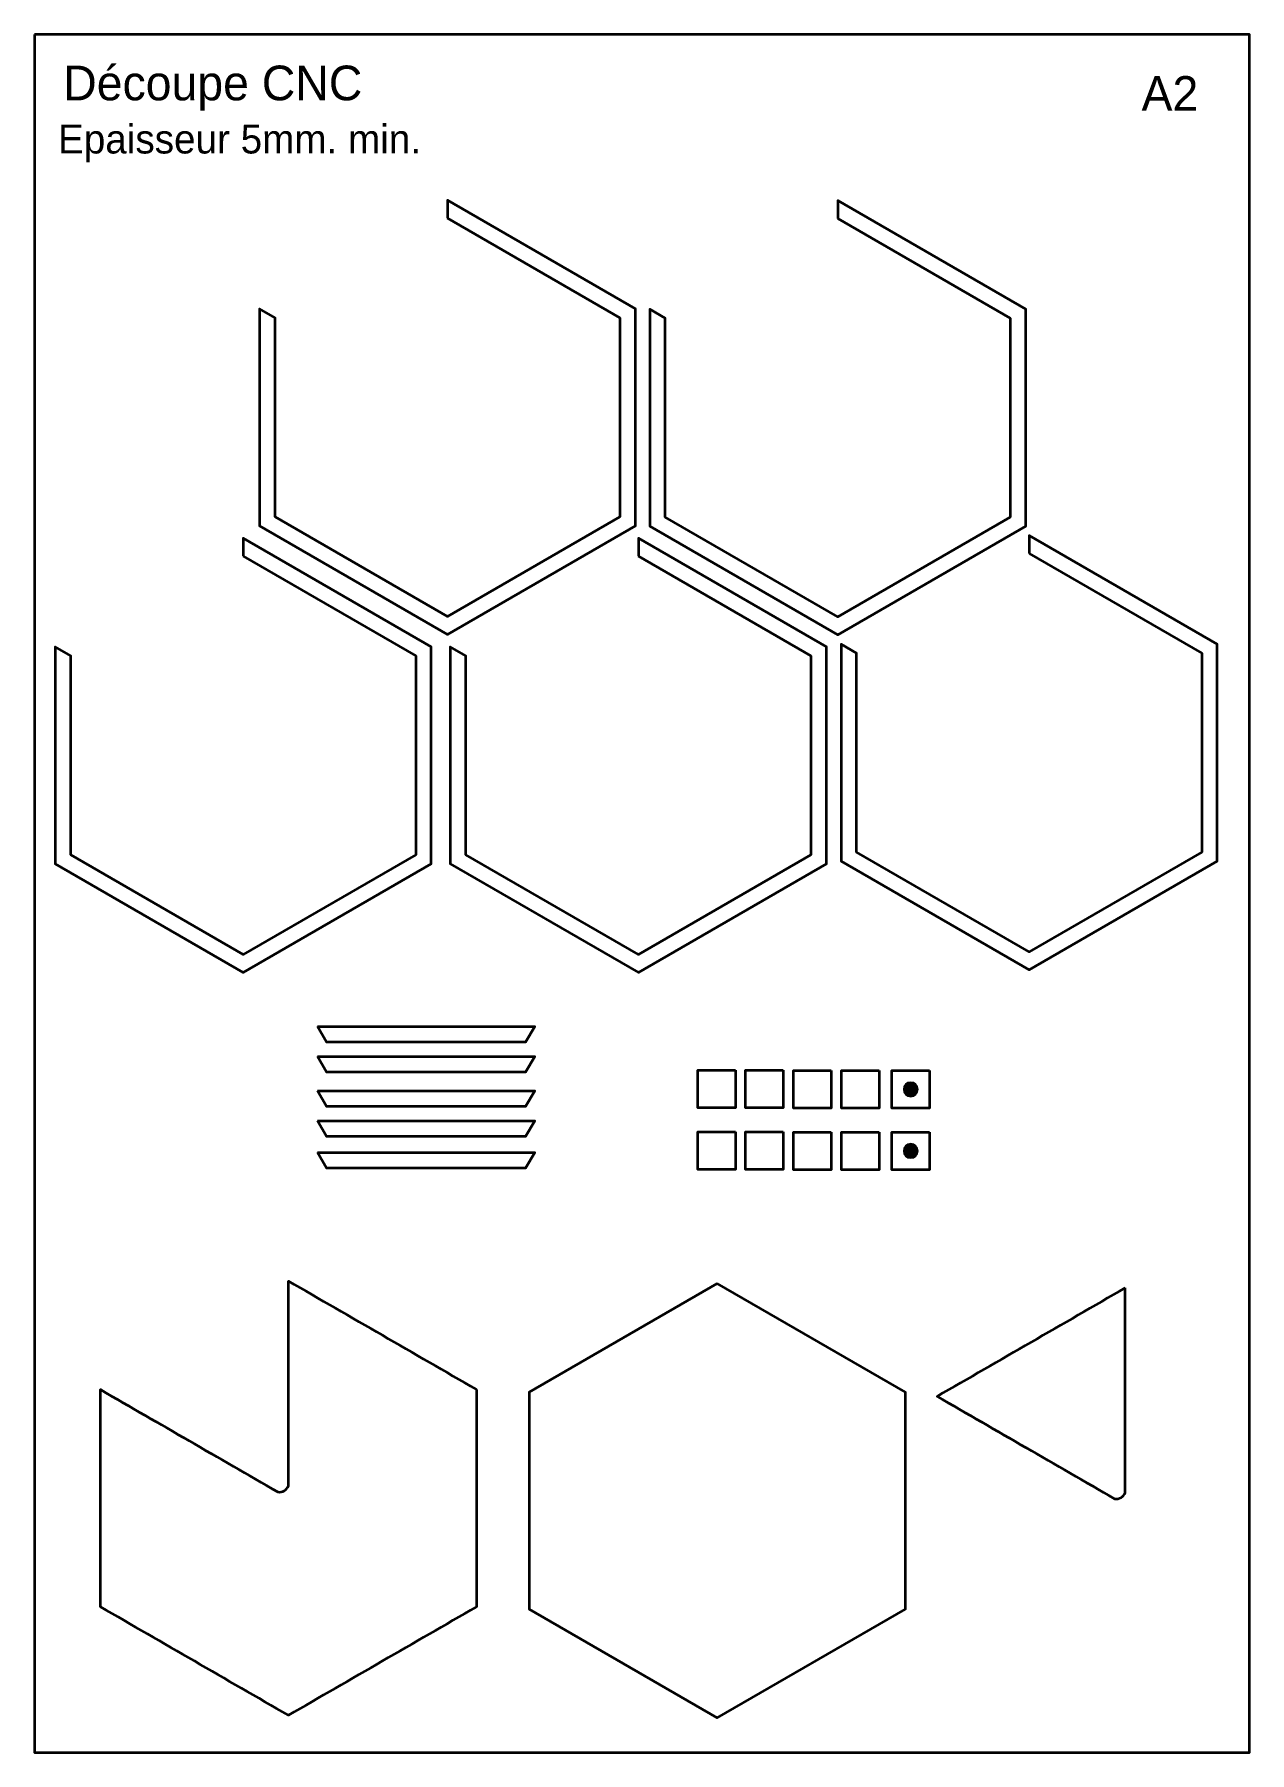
# Model space of a CAD drawing. Header units: inches. Extents: x 1411 to 2602, y 1238 to 2922.
import ezdxf

# ---------------------------------------------------------------- set-up
doc = ezdxf.new("R2010")
doc.units = ezdxf.units.IN
doc.header["$MEASUREMENT"] = 0
doc.layers.add('Default', color=7, linetype='Continuous')

msp = doc.modelspace()

# ---------------------------------------------------------------- hatches: boundary and pattern name
at = {"layer": 'Default', "true_color": 0xff0000}
h = msp.add_hatch(color=1, dxfattribs=at)
h.dxf.hatch_style = 2
edge = h.paths.add_edge_path()
edge.add_spline(control_points=[(2269.6, 1895.3), (2273.6, 1895.3), (2276.8, 1892.1), (2276.8, 1888.1), (2276.8, 1884.1), (2273.6, 1880.9), (2269.6, 1880.9), (2265.6, 1880.9), (2262.4, 1884.1), (2262.4, 1888.1), (2262.4, 1892.1), (2265.6, 1895.3), (2269.6, 1895.3)], knot_values=[0, 0, 0, 0, 1, 1, 1, 2, 2, 2, 3, 3, 3, 4, 4, 4, 4], degree=3, periodic=0)
h = msp.add_hatch(color=1, dxfattribs=at)
h.dxf.hatch_style = 2
edge = h.paths.add_edge_path()
edge.add_spline(control_points=[(2269.6, 1835), (2273.6, 1835), (2276.8, 1831.8), (2276.8, 1827.8), (2276.8, 1823.8), (2273.6, 1820.6), (2269.6, 1820.6), (2265.6, 1820.6), (2262.4, 1823.8), (2262.4, 1827.8), (2262.4, 1831.8), (2265.6, 1835), (2269.6, 1835)], knot_values=[0, 0, 0, 0, 1, 1, 1, 2, 2, 2, 3, 3, 3, 4, 4, 4, 4], degree=3, periodic=0)

# ---------------------------------------------------------------- linework, layer by layer
at = {"layer": 'Default', "color": 7, "lineweight": 35, "true_color": 0xffffff}
for points in [[(1411, 2922), (1411, 1238.2), (2601.6, 1238.2), (2601.6, 2922), (1411, 2922)], [(1815.7, 2741.9), (1984.7, 2644.3), (1984.7, 2449.2), (1815.7, 2351.6), (1646.8, 2449.2), (1646.8, 2644.3), (1631.5, 2653.1), (1631.5, 2440.4), (1815.7, 2334), (2000, 2440.4), (2000, 2653.1), (1815.7, 2759.5), (1815.7, 2741.9)], [(2198.1, 2741.5), (2367.1, 2643.9), (2367.1, 2448.8), (2198.1, 2351.2), (2029.1, 2448.8), (2029.1, 2643.9), (2013.9, 2652.7), (2013.9, 2440), (2198.1, 2333.6), (2382.4, 2440), (2382.4, 2652.7), (2198.1, 2759.1), (2198.1, 2741.5)], [(1615.6, 2410.6), (1784.6, 2313), (1784.6, 2117.9), (1615.6, 2020.3), (1446.6, 2117.9), (1446.6, 2313), (1431.3, 2321.8), (1431.3, 2109.1), (1615.6, 2002.7), (1799.8, 2109.1), (1799.8, 2321.8), (1615.6, 2428.2), (1615.6, 2410.6)], [(2002.8, 2410.6), (2171.8, 2313), (2171.8, 2117.9), (2002.8, 2020.3), (1833.8, 2117.9), (1833.8, 2313), (1818.5, 2321.8), (1818.5, 2109.1), (2002.8, 2002.7), (2187, 2109.1), (2187, 2321.8), (2002.8, 2428.2), (2002.8, 2410.6)], [(2385.6, 2413.2), (2554.6, 2315.6), (2554.6, 2120.5), (2385.6, 2023), (2216.6, 2120.5), (2216.6, 2315.6), (2201.3, 2324.5), (2201.3, 2111.7), (2385.6, 2005.3), (2569.8, 2111.7), (2569.8, 2324.5), (2385.6, 2430.8), (2385.6, 2413.2)], [(1688.4, 1949.6), (1901.2, 1949.6), (1892.3, 1934.4), (1697.2, 1934.4), (1688.4, 1949.6)], [(1688.4, 1920.4), (1901.2, 1920.4), (1892.3, 1905.1), (1697.2, 1905.1), (1688.4, 1920.4)], [(2097.9, 1907), (2097.9, 1870), (2060.9, 1870), (2060.9, 1907), (2097.9, 1907)], [(2144.6, 1907), (2144.6, 1870), (2107.7, 1870), (2107.7, 1907), (2144.6, 1907)], [(2191.7, 1906.6), (2191.7, 1869.6), (2154.8, 1869.6), (2154.8, 1906.6), (2191.7, 1906.6)], [(2238.8, 1906.6), (2238.8, 1869.6), (2201.9, 1869.6), (2201.9, 1906.6), (2238.8, 1906.6)], [(2288.1, 1906.6), (2288.1, 1869.6), (2251.1, 1869.6), (2251.1, 1906.6), (2288.1, 1906.6)], [(1688.4, 1886.6), (1901.2, 1886.6), (1892.3, 1871.4), (1697.2, 1871.4), (1688.4, 1886.6)], [(1688.4, 1857.3), (1901.2, 1857.3), (1892.3, 1842.1), (1697.2, 1842.1), (1688.4, 1857.3)], [(2097.9, 1846.6), (2097.9, 1809.7), (2060.9, 1809.7), (2060.9, 1846.6), (2097.9, 1846.6)], [(2144.6, 1846.6), (2144.6, 1809.7), (2107.7, 1809.7), (2107.7, 1846.6), (2144.6, 1846.6)], [(2191.7, 1846.2), (2191.7, 1809.3), (2154.8, 1809.3), (2154.8, 1846.2), (2191.7, 1846.2)], [(2238.8, 1846.2), (2238.8, 1809.3), (2201.9, 1809.3), (2201.9, 1846.2), (2238.8, 1846.2)], [(2288.1, 1846.2), (2288.1, 1809.3), (2251.1, 1809.3), (2251.1, 1846.2), (2288.1, 1846.2)], [(1688.4, 1826.3), (1901.2, 1826.3), (1892.3, 1811), (1697.2, 1811), (1688.4, 1826.3)], [(2080.1, 1697.8), (1895.8, 1591.4), (1895.8, 1378.7), (2080.1, 1272.3), (2264.3, 1378.7), (2264.3, 1591.4), (2080.1, 1697.8)]]:
    msp.add_lwpolyline(points, dxfattribs=at)
at = {"layer": 'Default', "lineweight": 0}
for points in [[(2269.6, 1895.3), (2273.6, 1895.3), (2276.8, 1892.1), (2276.8, 1888.1), (2276.8, 1884.1), (2273.6, 1880.9), (2269.6, 1880.9), (2265.6, 1880.9), (2262.4, 1884.1), (2262.4, 1888.1), (2262.4, 1892.1), (2265.6, 1895.3), (2269.6, 1895.3)], [(2269.6, 1835), (2273.6, 1835), (2276.8, 1831.8), (2276.8, 1827.8), (2276.8, 1823.8), (2273.6, 1820.6), (2269.6, 1820.6), (2265.6, 1820.6), (2262.4, 1823.8), (2262.4, 1827.8), (2262.4, 1831.8), (2265.6, 1835), (2269.6, 1835)]]:
    msp.add_open_spline(points, degree=3, knots=[0, 0, 0, 0, 1, 1, 1, 2, 2, 2, 3, 3, 3, 4, 4, 4, 4], dxfattribs=at)
at = {"layer": 'Default', "color": 7, "lineweight": 35, "true_color": 0xffffff}
for points, knots in [([(1844.2, 1593.9), (1782.7, 1629.4), (1721.3, 1664.9), (1659.9, 1700.3), (1659.9, 1633.4), (1659.9, 1566.5), (1659.9, 1499.5), (1659, 1497.4), (1657.6, 1495.8), (1655.8, 1494.7), (1653.9, 1493.7), (1651.8, 1493.3), (1649.4, 1493.6), (1591.5, 1527.1), (1533.6, 1560.5), (1475.7, 1593.9), (1475.7, 1523), (1475.7, 1452.1), (1475.7, 1381.2), (1537.1, 1345.7), (1598.5, 1310.3), (1659.9, 1274.8), (1721.3, 1310.3), (1782.7, 1345.7), (1844.2, 1381.2), (1844.2, 1452.1), (1844.2, 1523), (1844.2, 1593.9)], [0, 0, 0, 0, 1, 1, 1, 2, 2, 2, 3, 3, 3, 4, 4, 4, 5, 5, 5, 6, 6, 6, 7, 7, 7, 8, 8, 8, 9, 9, 9, 9]), ([(2479.7, 1693.7), (2479.7, 1626.7), (2479.7, 1559.8), (2479.7, 1492.9), (2478.8, 1490.8), (2477.4, 1489.2), (2475.6, 1488.1), (2473.7, 1487), (2471.5, 1486.7), (2469.2, 1487), (2411.3, 1520.4), (2353.4, 1553.9), (2295.4, 1587.3), (2356.9, 1622.8), (2418.3, 1658.2), (2479.7, 1693.7)], [0, 0, 0, 0, 1, 1, 1, 2, 2, 2, 3, 3, 3, 4, 4, 4, 5, 5, 5, 5])]:
    msp.add_open_spline(points, degree=3, knots=knots, dxfattribs=at)

# ---------------------------------------------------------------- texts
at = {"layer": 'Default', "color": 7, "true_color": 0xffffff, "attachment_point": 7}
for s, insert, char_height in [('\\fFutura PRO Book|b0|i0|c0|p34;\\W1;Découpe CNC', (1439.3, 2847.1), 33.984), ('\\fFutura PRO Book|b0|i0|c0|p34;\\W1;A2', (2495.7, 2847.1), 33.984), ('\\fFutura PRO Book|b0|i0|c0|p34;\\W1;Epaisseur 5mm. min.', (1434.2, 2796.7), 28.32)]:
    msp.add_mtext(s, dxfattribs=dict(at, insert=insert, char_height=char_height))

doc.saveas('drawing.dxf')
